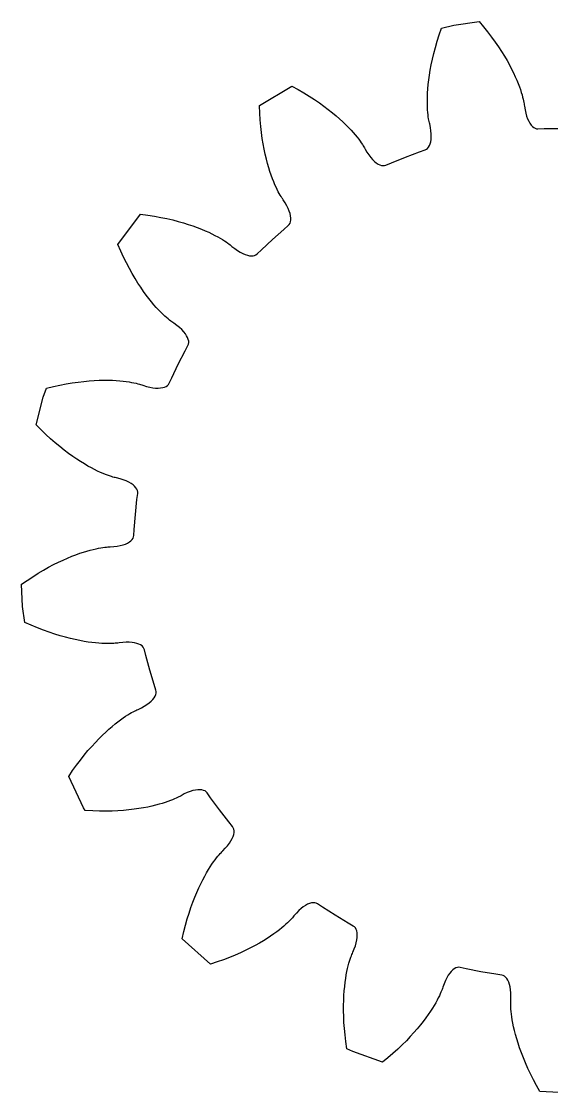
# Model space of a CAD drawing. Extents: x -0.9 to 0.9, y -0.91 to 0.9.
# Drawn here: x -0.905 to -0.013, y -0.907 to 0.896 of the extents above; entities that cross this region are included whole.
import ezdxf

# ---------------------------------------------------------------- set-up
doc = ezdxf.new("R2010")
doc.units = 0
doc.layers.add('1', color=7, linetype='Continuous')

msp = doc.modelspace()

# ---------------------------------------------------------------- linework, layer by layer
at = {"layer": '1', "color": 1}
for p, q in [((-0.201791, 0.873255), (-0.197965, 0.884496)), ((-0.197965, 0.884496), (-0.176983, 0.889752)), ((-0.176983, 0.889752), (-0.134704, 0.896023)), ((-0.134704, 0.896023), (-0.127292, 0.887181)), ((-0.127292, 0.887181), (-0.120271, 0.878388)), ((-0.205161, 0.862519), (-0.201791, 0.873255)), ((-0.120271, 0.878388), (-0.113723, 0.869775)), ((-0.113723, 0.869775), (-0.107637, 0.861358)), ((-0.21079, 0.842076), (-0.208155, 0.852122)), ((-0.208155, 0.852122), (-0.205161, 0.862519)), ((-0.107637, 0.861358), (-0.101998, 0.853155)), ((-0.101998, 0.853155), (-0.096792, 0.845182)), ((-0.21506, 0.823074), (-0.213085, 0.83239)), ((-0.213085, 0.83239), (-0.21079, 0.842076)), ((-0.096792, 0.845182), (-0.092004, 0.837454)), ((-0.092004, 0.837454), (-0.08762, 0.829985)), ((-0.08762, 0.829985), (-0.083624, 0.82279)), ((-0.218122, 0.80559), (-0.216732, 0.814138)), ((-0.216732, 0.814138), (-0.21506, 0.823074)), ((-0.083624, 0.82279), (-0.08, 0.815882)), ((-0.08, 0.815882), (-0.076732, 0.809274)), ((-0.220133, 0.789686), (-0.219249, 0.797437)), ((-0.219249, 0.797437), (-0.218122, 0.80559)), ((-0.076732, 0.809274), (-0.073803, 0.80298)), ((-0.073803, 0.80298), (-0.071196, 0.79701)), ((-0.071196, 0.79701), (-0.068893, 0.791375)), ((-0.504004, 0.754295), (-0.449492, 0.786968)), ((-0.449492, 0.786968), (-0.439183, 0.781289)), ((-0.439183, 0.781289), (-0.429459, 0.775625)), ((-0.429459, 0.775625), (-0.420243, 0.769959)), ((-0.221525, 0.768908), (-0.221251, 0.775417)), ((-0.221251, 0.775417), (-0.220793, 0.782345)), ((-0.220793, 0.782345), (-0.220133, 0.789686)), ((-0.068893, 0.791375), (-0.066878, 0.786086)), ((-0.066878, 0.786086), (-0.065131, 0.781153)), ((-0.065131, 0.781153), (-0.063635, 0.776584)), ((-0.063635, 0.776584), (-0.06237, 0.772389)), ((-0.420243, 0.769959), (-0.411527, 0.76431)), ((-0.411527, 0.76431), (-0.403305, 0.758698)), ((-0.403305, 0.758698), (-0.39557, 0.753144)), ((-0.221636, 0.762822), (-0.221525, 0.768908)), ((-0.221605, 0.757163), (-0.221636, 0.762822)), ((-0.06237, 0.772389), (-0.061319, 0.768574)), ((-0.061319, 0.768574), (-0.060462, 0.765147)), ((-0.060462, 0.765147), (-0.059779, 0.762114)), ((-0.059779, 0.762114), (-0.059252, 0.759481)), ((-0.059252, 0.759481), (-0.05886, 0.757252)), ((-0.504152, 0.754185), (-0.504004, 0.754295)), ((-0.50362, 0.741391), (-0.504152, 0.754185)), ((-0.502885, 0.730162), (-0.50362, 0.741391)), ((-0.39557, 0.753144), (-0.388314, 0.747667)), ((-0.388314, 0.747667), (-0.381528, 0.742286)), ((-0.381528, 0.742286), (-0.375203, 0.73702)), ((-0.221452, 0.751932), (-0.221605, 0.757163)), ((-0.221197, 0.747131), (-0.221452, 0.751932)), ((-0.22086, 0.742762), (-0.221197, 0.747131)), ((-0.220463, 0.738825), (-0.22086, 0.742762)), ((-0.05886, 0.757252), (-0.058585, 0.755432)), ((-0.058585, 0.755432), (-0.058297, 0.753165)), ((-0.058297, 0.753165), (-0.057325, 0.747101)), ((-0.057325, 0.747101), (-0.056102, 0.741545)), ((-0.056102, 0.741545), (-0.054651, 0.736505)), ((-0.501921, 0.719386), (-0.502885, 0.730162)), ((-0.375203, 0.73702), (-0.369328, 0.731888)), ((-0.369328, 0.731888), (-0.363894, 0.726907)), ((-0.363894, 0.726907), (-0.358889, 0.722096)), ((-0.358889, 0.722096), (-0.354301, 0.71747)), ((-0.220024, 0.73532), (-0.220463, 0.738825)), ((-0.219565, 0.732245), (-0.220024, 0.73532)), ((-0.219106, 0.729599), (-0.219565, 0.732245)), ((-0.218666, 0.727379), (-0.219106, 0.729599)), ((-0.218265, 0.725582), (-0.218666, 0.727379)), ((-0.217714, 0.723364), (-0.218265, 0.725582)), ((-0.21643, 0.717359), (-0.217714, 0.723364)), ((-0.054651, 0.736505), (-0.052998, 0.731989)), ((-0.052998, 0.731989), (-0.051168, 0.728003)), ((-0.051168, 0.728003), (-0.049186, 0.724553)), ((-0.049186, 0.724553), (-0.047077, 0.721645)), ((-0.047077, 0.721645), (-0.044866, 0.719281)), ((-0.500749, 0.709066), (-0.501921, 0.719386)), ((-0.49939, 0.699205), (-0.500749, 0.709066)), ((-0.354301, 0.71747), (-0.350119, 0.713048)), ((-0.350119, 0.713048), (-0.346329, 0.708844)), ((-0.346329, 0.708844), (-0.342918, 0.704875)), ((-0.342918, 0.704875), (-0.339872, 0.701156)), ((-0.215564, 0.711736), (-0.21643, 0.717359)), ((-0.215096, 0.706513), (-0.215564, 0.711736)), ((-0.215005, 0.701704), (-0.215096, 0.706513)), ((-0.044866, 0.719281), (-0.04258, 0.717464)), ((-0.04258, 0.717464), (-0.040243, 0.716197)), ((-0.040243, 0.716197), (-0.037883, 0.715481)), ((-0.037883, 0.715481), (-0.035523, 0.715316)), ((-0.035523, 0.715316), (-0.02533, 0.715596)), ((-0.02533, 0.715596), (0, 0.715828)), ((-0.497866, 0.689805), (-0.49939, 0.699205)), ((-0.496197, 0.680868), (-0.497866, 0.689805)), ((-0.339872, 0.701156), (-0.337178, 0.697701)), ((-0.337178, 0.697701), (-0.334819, 0.694523)), ((-0.334819, 0.694523), (-0.332782, 0.691637)), ((-0.332782, 0.691637), (-0.33105, 0.689056)), ((-0.33105, 0.689056), (-0.329607, 0.686791)), ((-0.329607, 0.686791), (-0.328436, 0.684854)), ((-0.219473, 0.684397), (-0.217998, 0.686917)), ((-0.217998, 0.686917), (-0.21679, 0.68992)), ((-0.21679, 0.68992), (-0.215874, 0.693394)), ((-0.215874, 0.693394), (-0.215272, 0.697327)), ((-0.215272, 0.697327), (-0.215005, 0.701704)), ((-0.494405, 0.672395), (-0.496197, 0.680868)), ((-0.492511, 0.664386), (-0.494405, 0.672395)), ((-0.328436, 0.684854), (-0.327522, 0.683256)), ((-0.327522, 0.683256), (-0.326435, 0.681246)), ((-0.326435, 0.681246), (-0.323338, 0.675942)), ((-0.323338, 0.675942), (-0.32019, 0.671204)), ((-0.32019, 0.671204), (-0.317017, 0.667028)), ((-0.282122, 0.658123), (-0.258587, 0.66749)), ((-0.258587, 0.66749), (-0.234884, 0.676424)), ((-0.234884, 0.676424), (-0.225278, 0.679844)), ((-0.225278, 0.679844), (-0.223137, 0.680851)), ((-0.223137, 0.680851), (-0.221194, 0.682372)), ((-0.221194, 0.682372), (-0.219473, 0.684397)), ((-0.490535, 0.656839), (-0.492511, 0.664386)), ((-0.488499, 0.649755), (-0.490535, 0.656839)), ((-0.486423, 0.64313), (-0.488499, 0.649755)), ((-0.317017, 0.667028), (-0.313844, 0.663414)), ((-0.313844, 0.663414), (-0.310698, 0.660359)), ((-0.310698, 0.660359), (-0.307603, 0.657858)), ((-0.307603, 0.657858), (-0.304586, 0.655908)), ((-0.304586, 0.655908), (-0.301671, 0.654502)), ((-0.301671, 0.654502), (-0.298882, 0.653634)), ((-0.298882, 0.653634), (-0.296246, 0.653296)), ((-0.296246, 0.653296), (-0.293786, 0.653482)), ((-0.293786, 0.653482), (-0.291526, 0.65418)), ((-0.291526, 0.65418), (-0.282122, 0.658123)), ((-0.484328, 0.636962), (-0.486423, 0.64313)), ((-0.482233, 0.631246), (-0.484328, 0.636962)), ((-0.480159, 0.62598), (-0.482233, 0.631246)), ((-0.478127, 0.621158), (-0.480159, 0.62598)), ((-0.476155, 0.616773), (-0.478127, 0.621158)), ((-0.474263, 0.612821), (-0.476155, 0.616773)), ((-0.47247, 0.609294), (-0.474263, 0.612821)), ((-0.470795, 0.606183), (-0.47247, 0.609294)), ((-0.469256, 0.603482), (-0.470795, 0.606183)), ((-0.467872, 0.601181), (-0.469256, 0.603482)), ((-0.466659, 0.59927), (-0.467872, 0.601181)), ((-0.465636, 0.597739), (-0.466659, 0.59927)), ((-0.464322, 0.59587), (-0.465636, 0.597739)), ((-0.460955, 0.590734), (-0.464322, 0.59587)), ((-0.458116, 0.585804), (-0.460955, 0.590734)), ((-0.455792, 0.581102), (-0.458116, 0.585804)), ((-0.453971, 0.576651), (-0.455792, 0.581102)), ((-0.742195, 0.520319), (-0.704196, 0.571555)), ((-0.704196, 0.571555), (-0.69176, 0.569879)), ((-0.69176, 0.569879), (-0.680647, 0.568111)), ((-0.680647, 0.568111), (-0.670006, 0.566156)), ((-0.670006, 0.566156), (-0.659838, 0.564037)), ((-0.659838, 0.564037), (-0.650144, 0.561774)), ((-0.650144, 0.561774), (-0.640925, 0.559389)), ((-0.640925, 0.559389), (-0.632181, 0.556903)), ((-0.452639, 0.572473), (-0.453971, 0.576651)), ((-0.45178, 0.568588), (-0.452639, 0.572473)), ((-0.451886, 0.558898), (-0.45142, 0.561781)), ((-0.451379, 0.565017), (-0.45178, 0.568588)), ((-0.45142, 0.561781), (-0.451379, 0.565017)), ((-0.632181, 0.556903), (-0.623909, 0.554337)), ((-0.623909, 0.554337), (-0.616108, 0.551712)), ((-0.616108, 0.551712), (-0.608777, 0.549048)), ((-0.608777, 0.549048), (-0.60191, 0.546367)), ((-0.60191, 0.546367), (-0.595505, 0.543689)), ((-0.595505, 0.543689), (-0.589556, 0.541033)), ((-0.589556, 0.541033), (-0.584059, 0.53842)), ((-0.48225, 0.529004), (-0.463375, 0.545896)), ((-0.463375, 0.545896), (-0.455653, 0.552556)), ((-0.455653, 0.552556), (-0.454021, 0.554268)), ((-0.454021, 0.554268), (-0.452759, 0.556388)), ((-0.452759, 0.556388), (-0.451886, 0.558898)), ((-0.584059, 0.53842), (-0.579006, 0.535869)), ((-0.579006, 0.535869), (-0.574392, 0.5334)), ((-0.574392, 0.5334), (-0.570208, 0.531032)), ((-0.570208, 0.531032), (-0.566447, 0.528784)), ((-0.566447, 0.528784), (-0.5631, 0.526673)), ((-0.5631, 0.526673), (-0.560158, 0.524718)), ((-0.560158, 0.524718), (-0.55761, 0.522937)), ((-0.55761, 0.522937), (-0.555447, 0.521346)), ((-0.500813, 0.511768), (-0.48225, 0.529004)), ((-0.737433, 0.509397), (-0.742195, 0.520319)), ((-0.732691, 0.499193), (-0.737433, 0.509397)), ((-0.555447, 0.521346), (-0.553656, 0.519962)), ((-0.553656, 0.519962), (-0.552226, 0.518802)), ((-0.552226, 0.518802), (-0.550486, 0.517321)), ((-0.550486, 0.517321), (-0.545682, 0.513494)), ((-0.545682, 0.513494), (-0.541035, 0.510213)), ((-0.541035, 0.510213), (-0.536568, 0.507465)), ((-0.536568, 0.507465), (-0.532304, 0.505242)), ((-0.532304, 0.505242), (-0.528266, 0.503529)), ((-0.508157, 0.504693), (-0.500813, 0.511768)), ((-0.727899, 0.489493), (-0.732691, 0.499193)), ((-0.723078, 0.480293), (-0.727899, 0.489493)), ((-0.528266, 0.503529), (-0.524477, 0.502315)), ((-0.524477, 0.502315), (-0.520959, 0.501586)), ((-0.520959, 0.501586), (-0.517733, 0.501329)), ((-0.517733, 0.501329), (-0.514819, 0.501527)), ((-0.514819, 0.501527), (-0.512239, 0.502164)), ((-0.512239, 0.502164), (-0.510012, 0.503226)), ((-0.510012, 0.503226), (-0.508157, 0.504693)), ((-0.718249, 0.471589), (-0.723078, 0.480293)), ((-0.713432, 0.463374), (-0.718249, 0.471589)), ((-0.708648, 0.455644), (-0.713432, 0.463374)), ((-0.703916, 0.44839), (-0.708648, 0.455644)), ((-0.699257, 0.441606), (-0.703916, 0.44839)), ((-0.694688, 0.435283), (-0.699257, 0.441606)), ((-0.69023, 0.429412), (-0.694688, 0.435283)), ((-0.685901, 0.423984), (-0.69023, 0.429412)), ((-0.681719, 0.41899), (-0.685901, 0.423984)), ((-0.677701, 0.414417), (-0.681719, 0.41899)), ((-0.673865, 0.410255), (-0.677701, 0.414417)), ((-0.670228, 0.406493), (-0.673865, 0.410255)), ((-0.666805, 0.403117), (-0.670228, 0.406493)), ((-0.663613, 0.400115), (-0.666805, 0.403117)), ((-0.660667, 0.397474), (-0.663613, 0.400115)), ((-0.657982, 0.395178), (-0.660667, 0.397474)), ((-0.655571, 0.393215), (-0.657982, 0.395178)), ((-0.653449, 0.39157), (-0.655571, 0.393215)), ((-0.651628, 0.390226), (-0.653449, 0.39157)), ((-0.650121, 0.389168), (-0.651628, 0.390226)), ((-0.64822, 0.3879), (-0.650121, 0.389168)), ((-0.643225, 0.384327), (-0.64822, 0.3879)), ((-0.638797, 0.380755), (-0.643225, 0.384327)), ((-0.634932, 0.37721), (-0.638797, 0.380755)), ((-0.631626, 0.373718), (-0.634932, 0.37721)), ((-0.628874, 0.370303), (-0.631626, 0.373718)), ((-0.62667, 0.366991), (-0.628874, 0.370303)), ((-0.625006, 0.363806), (-0.62667, 0.366991)), ((-0.623875, 0.360773), (-0.625006, 0.363806)), ((-0.623268, 0.357917), (-0.623875, 0.360773)), ((-0.629285, 0.341643), (-0.62449, 0.350643)), ((-0.62449, 0.350643), (-0.623587, 0.352828)), ((-0.623587, 0.352828), (-0.623175, 0.355261)), ((-0.623175, 0.355261), (-0.623268, 0.357917)), ((-0.640783, 0.319072), (-0.629285, 0.341643)), ((-0.651866, 0.296295), (-0.640783, 0.319072)), ((-0.819034, 0.287588), (-0.809178, 0.28898)), ((-0.809178, 0.28898), (-0.79972, 0.290086)), ((-0.79972, 0.290086), (-0.790667, 0.290927)), ((-0.790667, 0.290927), (-0.782027, 0.291522)), ((-0.782027, 0.291522), (-0.773805, 0.291892)), ((-0.773805, 0.291892), (-0.766006, 0.292057)), ((-0.766006, 0.292057), (-0.758635, 0.292037)), ((-0.758635, 0.292037), (-0.751695, 0.291853)), ((-0.751695, 0.291853), (-0.745188, 0.291526)), ((-0.745188, 0.291526), (-0.739118, 0.291075)), ((-0.739118, 0.291075), (-0.733485, 0.290522)), ((-0.733485, 0.290522), (-0.728291, 0.289887)), ((-0.728291, 0.289887), (-0.723534, 0.28919)), ((-0.723534, 0.28919), (-0.719215, 0.288452)), ((-0.656158, 0.287045), (-0.651866, 0.296295)), ((-0.86812, 0.263341), (-0.862628, 0.27869)), ((-0.862628, 0.27869), (-0.850911, 0.281504)), ((-0.850911, 0.281504), (-0.83991, 0.283869)), ((-0.83991, 0.283869), (-0.829281, 0.285891)), ((-0.829281, 0.285891), (-0.819034, 0.287588)), ((-0.719215, 0.288452), (-0.715332, 0.287693)), ((-0.715332, 0.287693), (-0.711882, 0.286933)), ((-0.711882, 0.286933), (-0.708863, 0.286192)), ((-0.708863, 0.286192), (-0.70627, 0.28549)), ((-0.70627, 0.28549), (-0.704101, 0.284847)), ((-0.704101, 0.284847), (-0.702348, 0.284282)), ((-0.702348, 0.284282), (-0.70019, 0.283529)), ((-0.70019, 0.283529), (-0.694329, 0.281696)), ((-0.694329, 0.281696), (-0.68881, 0.280315)), ((-0.68881, 0.280315), (-0.683652, 0.279367)), ((-0.683652, 0.279367), (-0.678873, 0.278833)), ((-0.678873, 0.278833), (-0.674489, 0.278695)), ((-0.674489, 0.278695), (-0.670518, 0.278932)), ((-0.670518, 0.278932), (-0.666974, 0.279523)), ((-0.666974, 0.279523), (-0.663872, 0.280448)), ((-0.663872, 0.280448), (-0.661227, 0.281685)), ((-0.661227, 0.281685), (-0.659052, 0.283212)), ((-0.659052, 0.283212), (-0.657358, 0.285006)), ((-0.657358, 0.285006), (-0.656158, 0.287045)), ((-0.879776, 0.216808), (-0.86812, 0.263341)), ((-0.871652, 0.208607), (-0.879776, 0.216808)), ((-0.863544, 0.200805), (-0.871652, 0.208607)), ((-0.855571, 0.193491), (-0.863544, 0.200805)), ((-0.847752, 0.186654), (-0.855571, 0.193491)), ((-0.840105, 0.180282), (-0.847752, 0.186654)), ((-0.832646, 0.174362), (-0.840105, 0.180282)), ((-0.825392, 0.168882), (-0.832646, 0.174362)), ((-0.81836, 0.163827), (-0.825392, 0.168882)), ((-0.811564, 0.159185), (-0.81836, 0.163827)), ((-0.80502, 0.154939), (-0.811564, 0.159185)), ((-0.798742, 0.151075), (-0.80502, 0.154939)), ((-0.792745, 0.147578), (-0.798742, 0.151075)), ((-0.787041, 0.144431), (-0.792745, 0.147578)), ((-0.781642, 0.141618), (-0.787041, 0.144431)), ((-0.776562, 0.139123), (-0.781642, 0.141618)), ((-0.771811, 0.136929), (-0.776562, 0.139123)), ((-0.7674, 0.135018), (-0.771811, 0.136929)), ((-0.763339, 0.133371), (-0.7674, 0.135018)), ((-0.759638, 0.131972), (-0.763339, 0.133371)), ((-0.756305, 0.130803), (-0.759638, 0.131972)), ((-0.753348, 0.129843), (-0.756305, 0.130803)), ((-0.750774, 0.129075), (-0.753348, 0.129843)), ((-0.748591, 0.12848), (-0.750774, 0.129075)), ((-0.746804, 0.128037), (-0.748591, 0.12848)), ((-0.744573, 0.127542), (-0.746804, 0.128037)), ((-0.738624, 0.126014), (-0.744573, 0.127542)), ((-0.733205, 0.124283), (-0.738624, 0.126014)), ((-0.728321, 0.122374), (-0.733205, 0.124283)), ((-0.723976, 0.120312), (-0.728321, 0.122374)), ((-0.720176, 0.118122), (-0.723976, 0.120312)), ((-0.716924, 0.115829), (-0.720176, 0.118122)), ((-0.714223, 0.113461), (-0.716924, 0.115829)), ((-0.712073, 0.111042), (-0.714223, 0.113461)), ((-0.710475, 0.108597), (-0.712073, 0.111042)), ((-0.709429, 0.106154), (-0.710475, 0.108597)), ((-0.712775, 0.066048), (-0.710206, 0.091248)), ((-0.710206, 0.091248), (-0.708987, 0.101372)), ((-0.708934, 0.103737), (-0.709429, 0.106154)), ((-0.708987, 0.101372), (-0.708934, 0.103737)), ((-0.714881, 0.040805), (-0.712775, 0.066048)), ((-0.715542, 0.03063), (-0.714881, 0.040805)), ((-0.726001, 0.017877), (-0.72291, 0.019709)), ((-0.72291, 0.019709), (-0.720352, 0.021692)), ((-0.720352, 0.021692), (-0.718332, 0.023801)), ((-0.718332, 0.023801), (-0.716855, 0.026011)), ((-0.716855, 0.026011), (-0.715924, 0.028295)), ((-0.715924, 0.028295), (-0.715542, 0.03063)), ((-0.812902, -0.001734), (-0.806364, 0.000602)), ((-0.806364, 0.000602), (-0.800179, 0.002647)), ((-0.800179, 0.002647), (-0.794356, 0.004419)), ((-0.794356, 0.004419), (-0.788904, 0.005938)), ((-0.788904, 0.005938), (-0.78383, 0.007222)), ((-0.78383, 0.007222), (-0.779143, 0.008291)), ((-0.779143, 0.008291), (-0.774849, 0.009163)), ((-0.774849, 0.009163), (-0.770954, 0.009858)), ((-0.770954, 0.009858), (-0.767462, 0.010395)), ((-0.767462, 0.010395), (-0.764379, 0.010795)), ((-0.764379, 0.010795), (-0.761708, 0.011077)), ((-0.761708, 0.011077), (-0.759453, 0.011261)), ((-0.759453, 0.011261), (-0.757615, 0.011367)), ((-0.757615, 0.011367), (-0.755331, 0.011445)), ((-0.755331, 0.011445), (-0.749203, 0.011853)), ((-0.749203, 0.011853), (-0.743558, 0.012559)), ((-0.743558, 0.012559), (-0.738406, 0.013538)), ((-0.738406, 0.013538), (-0.733756, 0.014767)), ((-0.733756, 0.014767), (-0.729619, 0.016222)), ((-0.729619, 0.016222), (-0.726001, 0.017877)), ((-0.850508, -0.018395), (-0.84237, -0.014341)), ((-0.84237, -0.014341), (-0.834529, -0.010665)), ((-0.834529, -0.010665), (-0.826995, -0.00735)), ((-0.826995, -0.00735), (-0.819783, -0.004379)), ((-0.819783, -0.004379), (-0.812902, -0.001734)), ((-0.885738, -0.03871), (-0.876557, -0.032986)), ((-0.876557, -0.032986), (-0.867615, -0.027702)), ((-0.867615, -0.027702), (-0.858927, -0.022843)), ((-0.858927, -0.022843), (-0.850508, -0.018395)), ((-0.904655, -0.051472), (-0.895141, -0.04489)), ((-0.902815, -0.08892), (-0.904655, -0.051472)), ((-0.895141, -0.04489), (-0.885738, -0.03871)), ((-0.898862, -0.115566), (-0.902815, -0.08892)), ((-0.888149, -0.120356), (-0.898862, -0.115566)), ((-0.87777, -0.124703), (-0.888149, -0.120356)), ((-0.867693, -0.128643), (-0.87777, -0.124703)), ((-0.857933, -0.132194), (-0.867693, -0.128643)), ((-0.8485, -0.135373), (-0.857933, -0.132194)), ((-0.839406, -0.138199), (-0.8485, -0.135373)), ((-0.830662, -0.140688), (-0.839406, -0.138199)), ((-0.822279, -0.142861), (-0.830662, -0.140688)), ((-0.814265, -0.144736), (-0.822279, -0.142861)), ((-0.806629, -0.146331), (-0.814265, -0.144736)), ((-0.79938, -0.147666), (-0.806629, -0.146331)), ((-0.792524, -0.14876), (-0.79938, -0.147666)), ((-0.786068, -0.149634), (-0.792524, -0.14876)), ((-0.780018, -0.150307), (-0.786068, -0.149634)), ((-0.77438, -0.150798), (-0.780018, -0.150307)), ((-0.769157, -0.151128), (-0.77438, -0.150798)), ((-0.764353, -0.151317), (-0.769157, -0.151128)), ((-0.759972, -0.151385), (-0.764353, -0.151317)), ((-0.756015, -0.151352), (-0.759972, -0.151385)), ((-0.752484, -0.151239), (-0.756015, -0.151352)), ((-0.74938, -0.151066), (-0.752484, -0.151239)), ((-0.746703, -0.150852), (-0.74938, -0.151066)), ((-0.744452, -0.150619), (-0.746703, -0.150852)), ((-0.742626, -0.150385), (-0.744452, -0.150619)), ((-0.740367, -0.150042), (-0.742626, -0.150385)), ((-0.734268, -0.149317), (-0.740367, -0.150042)), ((-0.72859, -0.148973), (-0.734268, -0.149317)), ((-0.723345, -0.148989), (-0.72859, -0.148973)), ((-0.718549, -0.149343), (-0.723345, -0.148989)), ((-0.714215, -0.150013), (-0.718549, -0.149343)), ((-0.710354, -0.150975), (-0.714215, -0.150013)), ((-0.706979, -0.152208), (-0.710354, -0.150975)), ((-0.704101, -0.153687), (-0.706979, -0.152208)), ((-0.701728, -0.155389), (-0.704101, -0.153687)), ((-0.69987, -0.15729), (-0.701728, -0.155389)), ((-0.698535, -0.159364), (-0.69987, -0.15729)), ((-0.69773, -0.161589), (-0.698535, -0.159364)), ((-0.69521, -0.17147), (-0.69773, -0.161589)), ((-0.688502, -0.195896), (-0.69521, -0.17147)), ((-0.681347, -0.220195), (-0.688502, -0.195896)), ((-0.678288, -0.229922), (-0.681347, -0.220195)), ((-0.677801, -0.232237), (-0.678288, -0.229922)), ((-0.677844, -0.234704), (-0.677801, -0.232237)), ((-0.693433, -0.254119), (-0.689542, -0.251293)), ((-0.689542, -0.251293), (-0.686209, -0.248442)), ((-0.686209, -0.248442), (-0.683434, -0.245592)), ((-0.683434, -0.245592), (-0.681213, -0.242767)), ((-0.681213, -0.242767), (-0.679544, -0.239994)), ((-0.679544, -0.239994), (-0.678423, -0.237298)), ((-0.678423, -0.237298), (-0.677844, -0.234704)), ((-0.725835, -0.271364), (-0.722454, -0.269309)), ((-0.722454, -0.269309), (-0.719392, -0.267546)), ((-0.719392, -0.267546), (-0.716662, -0.266059)), ((-0.716662, -0.266059), (-0.714273, -0.264832)), ((-0.714273, -0.264832), (-0.712237, -0.263845)), ((-0.712237, -0.263845), (-0.710561, -0.263082)), ((-0.710561, -0.263082), (-0.708459, -0.262185)), ((-0.708459, -0.262185), (-0.702893, -0.259591)), ((-0.702893, -0.259591), (-0.697884, -0.256893)), ((-0.697884, -0.256893), (-0.693433, -0.254119)), ((-0.752129, -0.290731), (-0.747101, -0.28659)), ((-0.747101, -0.28659), (-0.742311, -0.282834)), ((-0.742311, -0.282834), (-0.737776, -0.279448)), ((-0.737776, -0.279448), (-0.733509, -0.276417)), ((-0.733509, -0.276417), (-0.729524, -0.273728)), ((-0.729524, -0.273728), (-0.725835, -0.271364)), ((-0.774322, -0.311411), (-0.768495, -0.305599)), ((-0.768495, -0.305599), (-0.762843, -0.300223)), ((-0.762843, -0.300223), (-0.757382, -0.295271)), ((-0.757382, -0.295271), (-0.752129, -0.290731)), ((-0.792674, -0.331581), (-0.78643, -0.324392)), ((-0.78643, -0.324392), (-0.780306, -0.317672)), ((-0.780306, -0.317672), (-0.774322, -0.311411)), ((-0.80545, -0.347407), (-0.79902, -0.33925)), ((-0.79902, -0.33925), (-0.792674, -0.331581)), ((-0.818478, -0.365221), (-0.811942, -0.356062)), ((-0.811942, -0.356062), (-0.80545, -0.347407)), ((-0.825023, -0.374871), (-0.818478, -0.365221)), ((-0.800064, -0.427643), (-0.825023, -0.374871)), ((-0.650288, -0.414236), (-0.653966, -0.415696)), ((-0.647037, -0.412855), (-0.650288, -0.414236)), ((-0.644205, -0.411572), (-0.647037, -0.412855)), ((-0.641786, -0.410406), (-0.644205, -0.411572)), ((-0.639771, -0.409375), (-0.641786, -0.410406)), ((-0.638153, -0.408498), (-0.639771, -0.409375)), ((-0.63617, -0.407361), (-0.638153, -0.408498)), ((-0.630745, -0.404482), (-0.63617, -0.407361)), ((-0.625574, -0.40211), (-0.630745, -0.404482)), ((-0.620678, -0.400231), (-0.625574, -0.40211)), ((-0.616078, -0.398828), (-0.620678, -0.400231)), ((-0.611795, -0.397887), (-0.616078, -0.398828)), ((-0.607847, -0.39739), (-0.611795, -0.397887)), ((-0.604255, -0.39732), (-0.607847, -0.39739)), ((-0.601036, -0.397659), (-0.604255, -0.39732)), ((-0.598209, -0.398389), (-0.601036, -0.397659)), ((-0.59579, -0.39949), (-0.598209, -0.398389)), ((-0.593796, -0.400943), (-0.59579, -0.39949)), ((-0.592242, -0.402726), (-0.593796, -0.400943)), ((-0.586323, -0.41103), (-0.592242, -0.402726)), ((-0.571243, -0.431383), (-0.586323, -0.41103)), ((-0.797196, -0.432429), (-0.800064, -0.427643)), ((-0.784696, -0.433065), (-0.797196, -0.432429)), ((-0.7423, -0.432745), (-0.752244, -0.433188)), ((-0.7328, -0.432095), (-0.7423, -0.432745)), ((-0.723747, -0.431258), (-0.7328, -0.432095)), ((-0.715145, -0.430255), (-0.723747, -0.431258)), ((-0.706995, -0.429108), (-0.715145, -0.430255)), ((-0.699298, -0.427837), (-0.706995, -0.429108)), ((-0.692056, -0.426463), (-0.699298, -0.427837)), ((-0.685268, -0.425008), (-0.692056, -0.426463)), ((-0.678932, -0.42349), (-0.685268, -0.425008)), ((-0.673048, -0.421932), (-0.678932, -0.42349)), ((-0.667613, -0.420353), (-0.673048, -0.421932)), ((-0.662624, -0.418774), (-0.667613, -0.420353)), ((-0.658076, -0.417215), (-0.662624, -0.418774)), ((-0.653966, -0.415696), (-0.658076, -0.417215)), ((-0.555794, -0.451456), (-0.571243, -0.431383)), ((-0.773448, -0.433369), (-0.784696, -0.433065)), ((-0.762629, -0.433403), (-0.773448, -0.433369)), ((-0.752244, -0.433188), (-0.762629, -0.433403)), ((-0.549427, -0.459422), (-0.555794, -0.451456)), ((-0.548137, -0.461405), (-0.549427, -0.459422)), ((-0.547286, -0.46372), (-0.548137, -0.461405)), ((-0.546889, -0.466348), (-0.547286, -0.46372)), ((-0.54696, -0.469267), (-0.546889, -0.466348)), ((-0.554809, -0.487456), (-0.552201, -0.483415)), ((-0.552201, -0.483415), (-0.550123, -0.479553)), ((-0.550123, -0.479553), (-0.548565, -0.475892)), ((-0.548565, -0.475892), (-0.547515, -0.472456)), ((-0.547515, -0.472456), (-0.54696, -0.469267)), ((-0.570372, -0.504973), (-0.568829, -0.503318)), ((-0.568829, -0.503318), (-0.567542, -0.502001)), ((-0.567542, -0.502001), (-0.565907, -0.500405)), ((-0.565907, -0.500405), (-0.561653, -0.495975)), ((-0.561653, -0.495975), (-0.557957, -0.491651)), ((-0.557957, -0.491651), (-0.554809, -0.487456)), ((-0.587007, -0.527092), (-0.584123, -0.522726)), ((-0.584123, -0.522726), (-0.581379, -0.518778)), ((-0.581379, -0.518778), (-0.578793, -0.515241)), ((-0.578793, -0.515241), (-0.576383, -0.512103)), ((-0.576383, -0.512103), (-0.574165, -0.509354)), ((-0.574165, -0.509354), (-0.572156, -0.506981)), ((-0.572156, -0.506981), (-0.570372, -0.504973)), ((-0.596316, -0.542799), (-0.593122, -0.537121)), ((-0.593122, -0.537121), (-0.590013, -0.531888)), ((-0.590013, -0.531888), (-0.587007, -0.527092)), ((-0.606206, -0.562575), (-0.602877, -0.55552)), ((-0.602877, -0.55552), (-0.599574, -0.54893)), ((-0.599574, -0.54893), (-0.596316, -0.542799)), ((-0.612858, -0.578099), (-0.609539, -0.5701)), ((-0.609539, -0.5701), (-0.606206, -0.562575)), ((-0.619365, -0.595537), (-0.61614, -0.586577)), ((-0.61614, -0.586577), (-0.612858, -0.578099)), ((-0.430403, -0.594449), (-0.434185, -0.597419)), ((-0.426748, -0.592024), (-0.430403, -0.594449)), ((-0.423247, -0.590135), (-0.426748, -0.592024)), ((-0.419922, -0.588772), (-0.423247, -0.590135)), ((-0.416798, -0.587926), (-0.419922, -0.588772)), ((-0.413898, -0.587585), (-0.416798, -0.587926)), ((-0.411245, -0.587738), (-0.413898, -0.587585)), ((-0.408861, -0.588372), (-0.411245, -0.587738)), ((-0.406767, -0.589473), (-0.408861, -0.588372)), ((-0.398248, -0.595078), (-0.406767, -0.589473)), ((-0.625561, -0.61491), (-0.622513, -0.60498)), ((-0.622513, -0.60498), (-0.619365, -0.595537)), ((-0.448686, -0.612843), (-0.450192, -0.614532)), ((-0.447493, -0.61144), (-0.448686, -0.612843)), ((-0.446055, -0.609664), (-0.447493, -0.61144)), ((-0.442037, -0.60502), (-0.446055, -0.609664)), ((-0.438072, -0.60094), (-0.442037, -0.60502)), ((-0.434185, -0.597419), (-0.438072, -0.60094)), ((-0.376835, -0.60861), (-0.398248, -0.595078)), ((-0.355177, -0.621746), (-0.376835, -0.60861)), ((-0.631275, -0.636227), (-0.628489, -0.625325)), ((-0.628489, -0.625325), (-0.625561, -0.61491)), ((-0.4666, -0.629862), (-0.470682, -0.633137)), ((-0.462922, -0.626766), (-0.4666, -0.629862)), ((-0.459639, -0.623865), (-0.462922, -0.626766)), ((-0.456737, -0.621175), (-0.459639, -0.623865)), ((-0.454204, -0.618712), (-0.456737, -0.621175)), ((-0.452027, -0.616493), (-0.454204, -0.618712)), ((-0.450192, -0.614532), (-0.452027, -0.616493)), ((-0.346363, -0.626874), (-0.355177, -0.621746)), ((-0.344444, -0.628257), (-0.346363, -0.626874)), ((-0.342814, -0.630109), (-0.344444, -0.628257)), ((-0.341494, -0.632416), (-0.342814, -0.630109)), ((-0.634037, -0.648217), (-0.631275, -0.636227)), ((-0.58675, -0.691076), (-0.634037, -0.648217)), ((-0.491267, -0.647665), (-0.497524, -0.651562)), ((-0.485463, -0.643855), (-0.491267, -0.647665)), ((-0.480103, -0.640151), (-0.485463, -0.643855)), ((-0.47518, -0.636573), (-0.480103, -0.640151)), ((-0.470682, -0.633137), (-0.47518, -0.636573)), ((-0.340506, -0.635164), (-0.341494, -0.632416)), ((-0.339872, -0.638337), (-0.340506, -0.635164)), ((-0.340282, -0.650249), (-0.33974, -0.645897)), ((-0.33961, -0.641921), (-0.339872, -0.638337)), ((-0.33974, -0.645897), (-0.33961, -0.641921)), ((-0.519086, -0.663584), (-0.527225, -0.667634)), ((-0.511426, -0.659541), (-0.519086, -0.663584)), ((-0.504241, -0.655527), (-0.511426, -0.659541)), ((-0.497524, -0.651562), (-0.504241, -0.655527)), ((-0.346925, -0.671043), (-0.344559, -0.665376)), ((-0.344559, -0.665376), (-0.342674, -0.660008)), ((-0.342674, -0.660008), (-0.341255, -0.654959)), ((-0.341255, -0.654959), (-0.340282, -0.650249)), ((-0.564668, -0.683506), (-0.575266, -0.687286)), ((-0.554567, -0.67963), (-0.564668, -0.683506)), ((-0.544961, -0.675678), (-0.554567, -0.67963)), ((-0.535849, -0.671673), (-0.544961, -0.675678)), ((-0.527225, -0.667634), (-0.535849, -0.671673)), ((-0.352468, -0.685735), (-0.351393, -0.68237)), ((-0.351393, -0.68237), (-0.350376, -0.679432)), ((-0.350376, -0.679432), (-0.349438, -0.676916)), ((-0.349438, -0.676916), (-0.348598, -0.674815)), ((-0.348598, -0.674815), (-0.347874, -0.673122)), ((-0.347874, -0.673122), (-0.346925, -0.671043)), ((-0.575266, -0.687286), (-0.58675, -0.691076)), ((-0.35696, -0.703551), (-0.355848, -0.698437)), ((-0.355848, -0.698437), (-0.354716, -0.693765)), ((-0.354716, -0.693765), (-0.353582, -0.689532)), ((-0.353582, -0.689532), (-0.352468, -0.685735)), ((-0.181485, -0.703179), (-0.184067, -0.706205)), ((-0.178877, -0.700707), (-0.181485, -0.703179)), ((-0.17627, -0.698789), (-0.178877, -0.700707)), ((-0.173689, -0.697424), (-0.17627, -0.698789)), ((-0.171159, -0.696608), (-0.173689, -0.697424)), ((-0.168707, -0.696338), (-0.171159, -0.696608)), ((-0.166357, -0.696609), (-0.168707, -0.696338)), ((-0.156389, -0.698757), (-0.166357, -0.696609)), ((-0.131533, -0.70364), (-0.156389, -0.698757)), ((-0.359966, -0.721559), (-0.35904, -0.715111)), ((-0.35904, -0.715111), (-0.358031, -0.709108)), ((-0.358031, -0.709108), (-0.35696, -0.703551)), ((-0.191405, -0.71861), (-0.193628, -0.723846)), ((-0.189053, -0.713922), (-0.191405, -0.71861)), ((-0.186599, -0.709787), (-0.189053, -0.713922)), ((-0.184067, -0.706205), (-0.186599, -0.709787)), ((-0.106592, -0.708066), (-0.131533, -0.70364)), ((-0.096521, -0.709663), (-0.106592, -0.708066)), ((-0.094232, -0.71026), (-0.096521, -0.709663)), ((-0.092043, -0.711397), (-0.094232, -0.71026)), ((-0.089979, -0.713072), (-0.092043, -0.711397)), ((-0.088065, -0.715278), (-0.089979, -0.713072)), ((-0.086327, -0.718008), (-0.088065, -0.715278)), ((-0.084788, -0.721254), (-0.086327, -0.718008)), ((-0.083473, -0.72501), (-0.084788, -0.721254)), ((-0.362044, -0.743572), (-0.361489, -0.735791)), ((-0.361489, -0.735791), (-0.360789, -0.728453)), ((-0.360789, -0.728453), (-0.359966, -0.721559)), ((-0.198799, -0.738154), (-0.200028, -0.741009)), ((-0.197797, -0.735662), (-0.198799, -0.738154)), ((-0.197003, -0.733543), (-0.197797, -0.735662)), ((-0.196398, -0.731804), (-0.197003, -0.733543)), ((-0.195698, -0.729628), (-0.196398, -0.731804)), ((-0.193628, -0.723846), (-0.195698, -0.729628)), ((-0.082407, -0.729264), (-0.083473, -0.72501)), ((-0.081612, -0.734007), (-0.082407, -0.729264)), ((-0.081112, -0.739227), (-0.081612, -0.734007)), ((-0.08093, -0.744913), (-0.081112, -0.739227)), ((-0.362639, -0.760451), (-0.362435, -0.751793)), ((-0.362435, -0.751793), (-0.362044, -0.743572)), ((-0.207559, -0.755885), (-0.210182, -0.760413)), ((-0.205248, -0.751669), (-0.207559, -0.755885)), ((-0.203235, -0.747777), (-0.205248, -0.751669)), ((-0.2015, -0.744221), (-0.203235, -0.747777)), ((-0.200028, -0.741009), (-0.2015, -0.744221)), ((-0.081312, -0.757437), (-0.081287, -0.755174)), ((-0.081287, -0.755174), (-0.081223, -0.753334)), ((-0.081223, -0.753334), (-0.081089, -0.751053)), ((-0.081089, -0.751053), (-0.08093, -0.744913)), ((-0.362637, -0.769543), (-0.362639, -0.760451)), ((-0.362408, -0.779062), (-0.362637, -0.769543)), ((-0.216434, -0.770357), (-0.220093, -0.775746)), ((-0.213135, -0.765241), (-0.216434, -0.770357)), ((-0.210182, -0.760413), (-0.213135, -0.765241)), ((-0.081277, -0.760122), (-0.081312, -0.757437)), ((-0.081163, -0.763229), (-0.081277, -0.760122)), ((-0.08095, -0.766755), (-0.081163, -0.763229)), ((-0.080618, -0.770698), (-0.08095, -0.766755)), ((-0.080146, -0.775054), (-0.080618, -0.770698)), ((-0.079514, -0.77982), (-0.080146, -0.775054)), ((-0.361932, -0.789005), (-0.362408, -0.779062)), ((-0.361188, -0.799365), (-0.361932, -0.789005)), ((-0.228556, -0.78729), (-0.233387, -0.793414)), ((-0.224129, -0.781396), (-0.228556, -0.78729)), ((-0.220093, -0.775746), (-0.224129, -0.781396)), ((-0.078704, -0.78499), (-0.079514, -0.77982)), ((-0.077694, -0.790559), (-0.078704, -0.78499)), ((-0.076467, -0.796521), (-0.077694, -0.790559)), ((-0.360155, -0.810135), (-0.361188, -0.799365)), ((-0.358815, -0.821307), (-0.360155, -0.810135)), ((-0.244319, -0.806289), (-0.250445, -0.813006)), ((-0.238637, -0.799752), (-0.244319, -0.806289)), ((-0.233387, -0.793414), (-0.238637, -0.799752)), ((-0.075001, -0.802869), (-0.076467, -0.796521)), ((-0.073278, -0.809594), (-0.075001, -0.802869)), ((-0.07128, -0.81669), (-0.073278, -0.809594)), ((-0.357064, -0.833445), (-0.358815, -0.821307)), ((-0.264078, -0.826914), (-0.271608, -0.834068)), ((-0.257028, -0.819887), (-0.264078, -0.826914)), ((-0.250445, -0.813006), (-0.257028, -0.819887)), ((-0.068987, -0.824146), (-0.07128, -0.81669)), ((-0.066381, -0.831953), (-0.068987, -0.824146)), ((-0.347164, -0.838128), (-0.357064, -0.833445)), ((-0.29709, -0.856045), (-0.347164, -0.838128)), ((-0.279626, -0.841332), (-0.288143, -0.848685)), ((-0.271608, -0.834068), (-0.279626, -0.841332)), ((-0.063444, -0.8401), (-0.066381, -0.831953)), ((-0.060158, -0.848577), (-0.063444, -0.8401)), ((-0.288143, -0.848685), (-0.29709, -0.856045)), ((-0.056506, -0.857371), (-0.060158, -0.848577)), ((-0.05247, -0.86647), (-0.056506, -0.857371)), ((-0.048034, -0.875862), (-0.05247, -0.86647)), ((-0.043181, -0.885531), (-0.048034, -0.875862)), ((-0.037895, -0.895465), (-0.043181, -0.885531)), ((-0.032187, -0.905602), (-0.037895, -0.895465)), ((0, -0.907183), (-0.032187, -0.905602))]:
    msp.add_line(p, q, dxfattribs=at)

doc.saveas('drawing.dxf')
